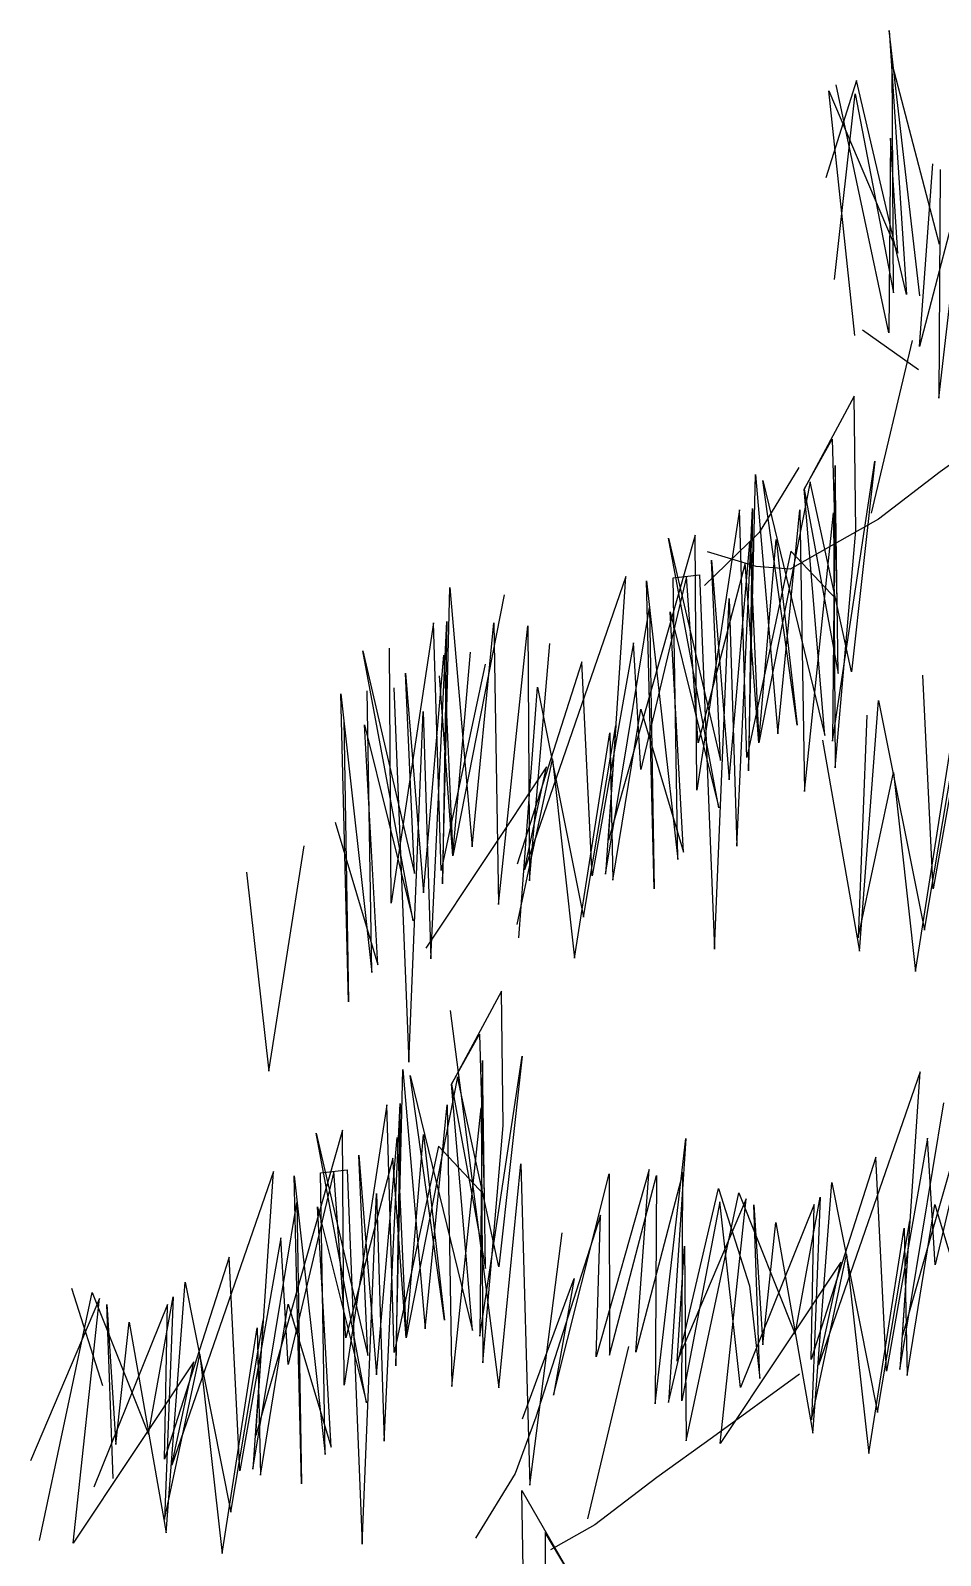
# Model space of a CAD drawing. Header units: metres. Extents: x -4.7 to 4.7, y 0 to 14.7.
# Drawn here: x -3.684 to -1.881, y 10.638 to 13.658 of the extents above; entities that cross this region are included whole.
import ezdxf

# ---------------------------------------------------------------- set-up
doc = ezdxf.new("R2010")
doc.units = ezdxf.units.M
doc.header["$LTSCALE"] = 0.2

msp = doc.modelspace()

# ---------------------------------------------------------------- linework, layer by layer
for p, q in [((-1.9828, 13.658), (-1.9481, 13.1353)), ((-1.9219, 13.1324), (-1.9828, 13.658)), ((-1.977, 13.5908), (-1.8838, 13.2345)), ((-1.9744, 13.1383), (-1.977, 13.5908)), ((-2.0471, 13.5588), (-2.1085, 13.3662)), ((-2.1025, 13.5385), (-1.9656, 13.2171)), ((-2.0504, 13.0537), (-2.1025, 13.5385)), ((-2.0911, 13.1647), (-2.05, 13.5325)), ((-1.9832, 13.0595), (-2.0879, 13.5501)), ((-2.05, 13.5325), (-1.9744, 13.1383)), ((-1.9481, 13.1353), (-2.0471, 13.5588)), ((-1.98, 13.4449), (-1.9832, 13.0595)), ((-1.9656, 13.2171), (-1.98, 13.4449)), ((-1.8845, 12.93), (-1.8236, 13.4556)), ((-1.9225, 13.0321), (-1.8965, 13.3942)), ((-1.8294, 13.3884), (-1.9225, 13.0321)), ((-1.8819, 13.3825), (-1.8845, 12.93)), ((-2.0358, 13.0654), (-1.9249, 12.9864)), ((-1.9371, 13.0438), (-2.0186, 12.7021)), ((-2.052, 12.9336), (-2.1511, 12.7495)), ((-2.0489, 12.6679), (-2.052, 12.9336)), ((-2.1511, 12.7495), (-2.0957, 12.8488)), ((-2.0957, 12.8488), (-2.0867, 12.5306)), ((-1.7706, 12.863), (-1.8814, 12.784)), ((-2.2616, 12.1917), (-2.2475, 12.7785)), ((-2.2475, 12.7785), (-2.2033, 12.2648)), ((-2.1617, 12.7924), (-2.2404, 12.6638)), ((-2.0953, 12.2503), (-2.011, 12.8052)), ((-2.0898, 12.7963), (-2.0953, 12.2503)), ((-2.0837, 12.3847), (-2.0898, 12.7963)), ((-2.011, 12.8052), (-2.0574, 12.3876)), ((-1.8814, 12.784), (-2.004, 12.6904)), ((-2.1394, 12.7641), (-2.2412, 12.2472)), ((-2.1653, 12.2823), (-2.2328, 12.7669)), ((-2.2328, 12.7669), (-2.1099, 12.262)), ((-2.1099, 12.262), (-2.1511, 12.7495)), ((-2.1511, 12.7495), (-2.0837, 12.3847)), ((-2.0574, 12.3876), (-2.1394, 12.7641)), ((-2.2795, 12.7084), (-2.3637, 12.1536)), ((-2.2848, 12.0428), (-2.2532, 12.7114)), ((-2.2645, 12.218), (-2.2795, 12.7084)), ((-2.2532, 12.7114), (-2.2616, 12.1917)), ((-2.2033, 12.2648), (-2.1598, 12.7086)), ((-2.1598, 12.7086), (-2.1506, 12.151)), ((-2.1506, 12.151), (-2.0927, 12.7029)), ((-2.0927, 12.7029), (-2.0894, 12.1978)), ((-2.004, 12.6904), (-2.0915, 12.6407)), ((-2.367, 12.6587), (-2.5388, 12.0541)), ((-2.3637, 12.1536), (-2.367, 12.6587)), ((-2.2404, 12.6638), (-2.3483, 12.5585)), ((-2.0894, 12.1978), (-2.0489, 12.6679)), ((-2.3199, 12.1186), (-2.4196, 12.6528)), ((-2.4196, 12.6528), (-2.3171, 12.2121)), ((-2.2462, 12.5966), (-2.3425, 12.6257)), ((-2.2995, 12.1741), (-2.259, 12.6442)), ((-2.1773, 12.6268), (-2.2645, 12.218)), ((-2.259, 12.6442), (-2.2412, 12.2472)), ((-2.2412, 12.2472), (-2.2065, 12.6501)), ((-2.2065, 12.6501), (-2.1653, 12.2823)), ((-2.0915, 12.6407), (-2.179, 12.5909)), ((-2.0867, 12.5306), (-2.1773, 12.6268)), ((-2.2678, 12.6033), (-2.3609, 12.247)), ((-2.3171, 12.2121), (-2.3349, 12.6091)), ((-2.3349, 12.6091), (-2.2995, 12.1741)), ((-2.2412, 12.2472), (-2.2678, 12.6033)), ((-2.179, 12.5909), (-2.2462, 12.5966)), ((-2.5042, 12.5767), (-2.7051, 11.9954)), ((-2.5388, 12.0541), (-2.5042, 12.5767)), ((-2.3845, 12.5769), (-2.4747, 12.1943)), ((-2.4482, 11.9579), (-2.4633, 12.568)), ((-2.4633, 12.568), (-2.4016, 12.0163)), ((-2.4108, 12.5739), (-2.3582, 12.5799)), ((-2.4016, 12.0163), (-2.4108, 12.5739)), ((-2.3609, 12.247), (-2.3845, 12.5769)), ((-2.3582, 12.5799), (-2.3285, 11.8383)), ((-2.8675, 11.968), (-2.8533, 12.5549)), ((-2.8533, 12.5549), (-2.8091, 12.0411)), ((-2.7453, 12.5404), (-2.8471, 12.0235)), ((-2.5446, 11.9869), (-2.4574, 12.5155)), ((-2.4574, 12.5155), (-2.4482, 11.9579)), ((-2.3899, 12.0309), (-2.4166, 12.5068)), ((-2.4166, 12.5068), (-2.3199, 12.1186)), ((-2.3285, 11.8383), (-2.2998, 12.5332)), ((-2.2998, 12.5332), (-2.2848, 12.0428)), ((-2.8854, 12.4847), (-2.9696, 11.9299)), ((-2.8907, 11.8191), (-2.8591, 12.4877)), ((-2.8704, 11.9943), (-2.8854, 12.4847)), ((-2.8591, 12.4877), (-2.8675, 11.968)), ((-2.8091, 12.0411), (-2.7657, 12.4849)), ((-2.7657, 12.4849), (-2.7565, 11.9273)), ((-2.7565, 11.9273), (-2.6985, 12.4792)), ((-2.6985, 12.4792), (-2.6952, 11.9741)), ((-2.6952, 11.9741), (-2.6547, 12.4442)), ((-2.4895, 12.4454), (-2.5709, 11.984)), ((-2.4747, 12.1943), (-2.4895, 12.4454)), ((-2.9258, 11.8949), (-3.0254, 12.4291)), ((-3.0254, 12.4291), (-2.9229, 11.9884)), ((-2.9696, 11.9299), (-2.9729, 12.435)), ((-2.9054, 11.9504), (-2.8649, 12.4205)), ((-2.8649, 12.4205), (-2.8471, 12.0235)), ((-2.8471, 12.0235), (-2.8123, 12.4265)), ((-1.814, 12.4192), (-1.8954, 11.9578)), ((-2.9229, 11.9884), (-2.9408, 12.3854)), ((-2.9408, 12.3854), (-2.9054, 11.9504)), ((-2.7831, 12.4031), (-2.8704, 11.9943)), ((-2.5916, 12.4073), (-2.7197, 12.0071)), ((-2.5709, 11.984), (-2.5916, 12.4073)), ((-2.9641, 12.3562), (-2.9343, 11.6147)), ((-2.8471, 12.0235), (-2.8736, 12.3797)), ((-2.7167, 11.8611), (-2.6792, 12.3575)), ((-2.6792, 12.3575), (-2.5883, 11.9022)), ((-1.8954, 11.9578), (-1.9162, 12.3811)), ((-3.0541, 11.7342), (-3.0692, 12.3443)), ((-3.0692, 12.3443), (-3.0074, 11.7926)), ((-3.0074, 11.7926), (-3.0166, 12.3503)), ((-2.0413, 11.8349), (-2.0037, 12.3313)), ((-2.0037, 12.3313), (-1.9129, 11.876)), ((-2.9343, 11.6147), (-2.9057, 12.3095)), ((-2.9057, 12.3095), (-2.8907, 11.8191)), ((-2.53, 11.9753), (-2.4748, 12.314)), ((-2.4748, 12.314), (-2.3899, 12.0309)), ((-2.027, 12.3021), (-2.0442, 11.8612)), ((-3.0633, 12.2918), (-3.0541, 11.7342)), ((-2.9958, 11.8072), (-3.0224, 12.2831)), ((-3.0224, 12.2831), (-2.9258, 11.8949)), ((-2.6058, 11.8204), (-2.536, 12.2672)), ((-2.5883, 11.9022), (-2.5244, 12.2818)), ((-2.5244, 12.2818), (-2.5446, 11.9869)), ((-2.536, 12.2672), (-2.53, 11.9753)), ((-2.1146, 12.2523), (-2.0413, 11.8349)), ((-1.9303, 11.7942), (-1.8606, 12.241)), ((-1.9129, 11.876), (-1.8489, 12.2556)), ((-2.7197, 11.8874), (-2.6498, 12.2145)), ((-2.6498, 12.2145), (-2.6058, 11.8204)), ((-2.6615, 12.1999), (-2.9006, 11.8404)), ((-2.7051, 11.9954), (-2.6615, 12.1999)), ((-2.0442, 11.8612), (-1.9744, 12.1883)), ((-1.9744, 12.1883), (-1.9303, 11.7942)), ((-3.0806, 12.0903), (-2.9958, 11.8072)), ((-3.2116, 11.5967), (-3.1419, 12.0435)), ((-3.2557, 11.9908), (-3.2116, 11.5967)), ((-2.7505, 11.7551), (-2.8496, 11.571)), ((-2.7474, 11.4894), (-2.7505, 11.7551)), ((-2.8527, 11.717), (-2.7558, 10.9697)), ((-2.8496, 11.571), (-2.7943, 11.6703)), ((-2.7943, 11.6703), (-2.7853, 11.3521)), ((-1.7843, 11.6777), (-1.956, 11.0731)), ((-2.9601, 11.0132), (-2.946, 11.6)), ((-2.946, 11.6), (-2.9018, 11.0863)), ((-2.7938, 11.0718), (-2.7096, 11.6267)), ((-2.7884, 11.6178), (-2.7938, 11.0718)), ((-2.7822, 11.2061), (-2.7884, 11.6178)), ((-2.7096, 11.6267), (-2.7559, 11.2091)), ((-2.838, 11.5856), (-2.9397, 11.0687)), ((-2.9314, 11.5884), (-2.8084, 11.0835)), ((-2.8639, 11.1038), (-2.9314, 11.5884)), ((-2.8496, 11.571), (-2.7822, 11.2061)), ((-2.8084, 11.0835), (-2.8496, 11.571)), ((-2.7559, 11.2091), (-2.838, 11.5856)), ((-1.9214, 11.5957), (-2.1224, 11.0144)), ((-1.956, 11.0731), (-1.9214, 11.5957)), ((-1.8017, 11.5959), (-1.8919, 11.2133)), ((-2.978, 11.5299), (-3.0623, 10.9751)), ((-2.9834, 10.8643), (-2.9518, 11.5329)), ((-2.9631, 11.0395), (-2.978, 11.5299)), ((-2.9518, 11.5329), (-2.9601, 11.0132)), ((-2.9018, 11.0863), (-2.8584, 11.5301)), ((-2.8584, 11.5301), (-2.8492, 10.9725)), ((-2.8492, 10.9725), (-2.7912, 11.5244)), ((-2.7912, 11.5244), (-2.7879, 11.0193)), ((-1.9618, 11.0059), (-1.8746, 11.5345)), ((-3.0656, 11.4802), (-3.2373, 10.8756)), ((-3.0623, 10.9751), (-3.0656, 11.4802)), ((-2.7879, 11.0193), (-2.7474, 11.4894)), ((-3.0185, 10.9401), (-3.1181, 11.4742)), ((-3.1181, 11.4742), (-3.0156, 11.0335)), ((-2.9981, 10.9956), (-2.9576, 11.4657)), ((-2.8758, 11.4483), (-2.9631, 11.0395)), ((-2.9576, 11.4657), (-2.9397, 11.0687)), ((-2.9397, 11.0687), (-2.905, 11.4716)), ((-2.905, 11.4716), (-2.8639, 11.1038)), ((-2.7853, 11.3521), (-2.8758, 11.4483)), ((-2.4463, 10.938), (-2.3854, 11.4636)), ((-2.3854, 11.4636), (-2.4201, 10.941)), ((-1.9067, 11.4644), (-1.9881, 11.003)), ((-1.8919, 11.2133), (-1.9067, 11.4644)), ((-2.9663, 11.4248), (-3.0594, 11.0685)), ((-3.0334, 11.4306), (-2.9981, 10.9956)), ((-3.0156, 11.0335), (-3.0334, 11.4306)), ((-2.9397, 11.0687), (-2.9663, 11.4248)), ((-2.0088, 11.4263), (-2.137, 11.0261)), ((-1.9881, 11.003), (-2.0088, 11.4263)), ((-3.2027, 11.3982), (-3.4037, 10.8169)), ((-3.2373, 10.8756), (-3.2027, 11.3982)), ((-3.083, 11.3984), (-3.1732, 11.0158)), ((-3.1618, 11.3895), (-3.1001, 10.8378)), ((-3.1468, 10.7793), (-3.1618, 11.3895)), ((-3.1093, 11.3954), (-3.0568, 11.4013)), ((-3.1001, 10.8378), (-3.1093, 11.3954)), ((-3.0594, 11.0685), (-3.083, 11.3984)), ((-3.0568, 11.4013), (-3.027, 10.6598)), ((-2.7558, 10.9697), (-2.7123, 11.4135)), ((-2.7123, 11.4135), (-2.6943, 10.7771)), ((-2.6477, 10.9553), (-2.5372, 11.3934)), ((-2.4584, 11.4022), (-2.5632, 11.0313)), ((-2.5372, 11.3934), (-2.5369, 11.0343)), ((-2.5369, 11.0343), (-2.4437, 11.3906)), ((-2.4843, 11.0402), (-2.4584, 11.4022)), ((-2.3912, 11.3965), (-2.4843, 11.0402)), ((-2.4437, 11.3906), (-2.4463, 10.938)), ((-2.3938, 10.944), (-2.3912, 11.3965)), ((-2.4201, 10.941), (-2.3211, 11.3645)), ((-2.3211, 11.3645), (-2.2597, 11.1719)), ((-2.1339, 10.8801), (-2.0964, 11.3765)), ((-2.0964, 11.3765), (-2.0055, 10.9212)), ((-3.2431, 10.8084), (-3.156, 11.337)), ((-3.156, 11.337), (-3.1468, 10.7793)), ((-3.1151, 11.3283), (-3.0185, 10.9401)), ((-3.0884, 10.8524), (-3.1151, 11.3283)), ((-3.027, 10.6598), (-2.9983, 11.3547)), ((-2.9983, 11.3547), (-2.9834, 10.8643)), ((-2.2657, 11.3441), (-2.4026, 11.0228)), ((-2.3182, 11.3382), (-2.3938, 10.944)), ((-2.385, 10.8651), (-2.2803, 11.3558)), ((-2.277, 10.9704), (-2.3182, 11.3382)), ((-2.3178, 10.8594), (-2.2657, 11.3441)), ((-2.2803, 11.3558), (-2.1691, 11.0757)), ((-2.1314, 11.3326), (-2.277, 10.9704)), ((-2.2391, 10.988), (-2.251, 11.3325)), ((-2.251, 11.3325), (-2.2333, 11.0551)), ((-2.1691, 11.0757), (-2.1197, 11.3473)), ((-2.137, 11.0261), (-2.1314, 11.3326)), ((-2.1197, 11.3473), (-2.1369, 10.9064)), ((-1.9472, 10.9943), (-1.892, 11.333)), ((-1.892, 11.333), (-1.8071, 11.0499)), ((-2.5546, 11.3116), (-2.6827, 10.9114)), ((-2.5632, 11.0313), (-2.5546, 11.3116)), ((-2.2333, 11.0551), (-2.2072, 11.2975)), ((-2.2072, 11.2975), (-2.1339, 10.8801)), ((-2.0055, 10.9212), (-1.9416, 11.3008)), ((-1.9416, 11.3008), (-1.9618, 11.0059)), ((-3.188, 11.2669), (-3.2694, 10.8054)), ((-3.1732, 11.0158), (-3.188, 11.2669)), ((-2.6943, 10.7771), (-2.6305, 11.2764)), ((-2.023, 10.8394), (-1.9533, 11.2862)), ((-1.9533, 11.2862), (-1.9472, 10.9943)), ((-2.4026, 11.0228), (-2.3882, 11.2505)), ((-2.3882, 11.2505), (-2.385, 10.8651)), ((-3.2902, 11.2287), (-3.4183, 10.8286)), ((-3.2694, 10.8054), (-3.2902, 11.2287)), ((-2.0787, 11.2189), (-2.3178, 10.8594)), ((-2.1369, 10.9064), (-2.0671, 11.2335)), ((-2.1224, 11.0144), (-2.0787, 11.2189)), ((-2.0671, 11.2335), (-2.023, 10.8394)), ((-3.4153, 10.6826), (-3.3777, 11.179)), ((-3.3777, 11.179), (-3.2868, 10.7237)), ((-2.709, 10.9085), (-2.6071, 11.186)), ((-2.6071, 11.186), (-2.6477, 10.9553)), ((-3.547, 11.1466), (-3.6839, 10.8253)), ((-3.6663, 10.6676), (-3.5616, 11.1583)), ((-3.6024, 11.167), (-3.541, 10.9744)), ((-3.5991, 10.6619), (-3.547, 11.1466)), ((-3.5616, 11.1583), (-3.4504, 10.8782)), ((-3.4504, 10.8782), (-3.401, 11.1498)), ((-3.401, 11.1498), (-3.4182, 10.7089)), ((-2.2597, 11.1719), (-2.2391, 10.988)), ((-3.4127, 11.1351), (-3.5584, 10.7729)), ((-3.5204, 10.7905), (-3.5324, 11.135)), ((-3.5324, 11.135), (-3.5146, 10.8576)), ((-3.4183, 10.8286), (-3.4127, 11.1351)), ((-3.2285, 10.7967), (-3.1733, 11.1355)), ((-3.1733, 11.1355), (-3.0884, 10.8524)), ((-3.5146, 10.8576), (-3.4885, 11.1)), ((-3.4885, 11.1), (-3.4153, 10.6826)), ((-3.3043, 10.6419), (-3.2346, 11.0887)), ((-3.2868, 10.7237), (-3.2229, 11.1033)), ((-3.2229, 11.1033), (-3.2431, 10.8084)), ((-3.2346, 11.0887), (-3.2285, 10.7967)), ((-3.4182, 10.7089), (-3.3484, 11.036)), ((-3.3484, 11.036), (-3.3043, 10.6419)), ((-2.499, 11.0518), (-2.5804, 10.7101)), ((-3.3601, 11.0214), (-3.5991, 10.6619)), ((-3.4037, 10.8169), (-3.3601, 11.0214)), ((-2.1603, 10.9969), (-2.3324, 10.8711)), ((-2.6827, 10.9114), (-2.7235, 10.8004)), ((-2.3324, 10.8711), (-2.4433, 10.7921)), ((-2.7235, 10.8004), (-2.8022, 10.6718)), ((-2.4433, 10.7921), (-2.5658, 10.6985)), ((-2.7105, 10.7667), (-2.6061, 10.5856)), ((-2.7059, 10.5011), (-2.7105, 10.7667)), ((-2.5658, 10.6985), (-2.6534, 10.6487)), ((-2.6643, 10.6833), (-2.6642, 10.3649)), ((-2.6061, 10.5856), (-2.6643, 10.6833))]:
    msp.add_line(p, q)

doc.saveas('drawing.dxf')
